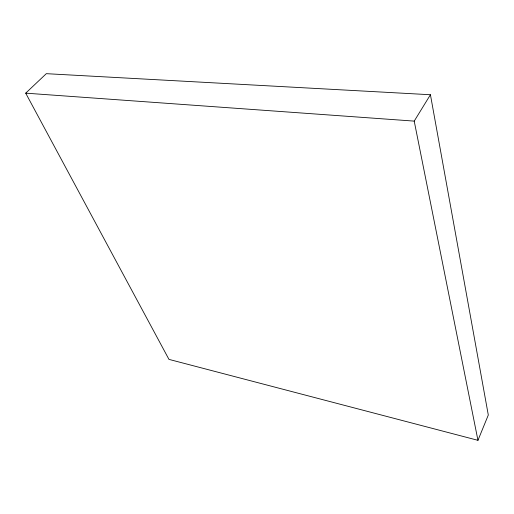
<?xml version="1.0" encoding="UTF-8"?>
<svg xmlns="http://www.w3.org/2000/svg" width="514" height="514" viewBox="0 0 514 514"><rect width="100%" height="100%" fill="white"/><g stroke="black" fill="none" stroke-linecap="round" stroke-linejoin="round"><path stroke-width="0.77" d="M477.956 440.325L488.3 415.036L430.43 94.737L46.305 73.675L25.7 93.156L168.958 359.382L477.956 440.325L414.213 121.111L430.43 94.737M25.7 93.156L414.213 121.111"/></g></svg>
